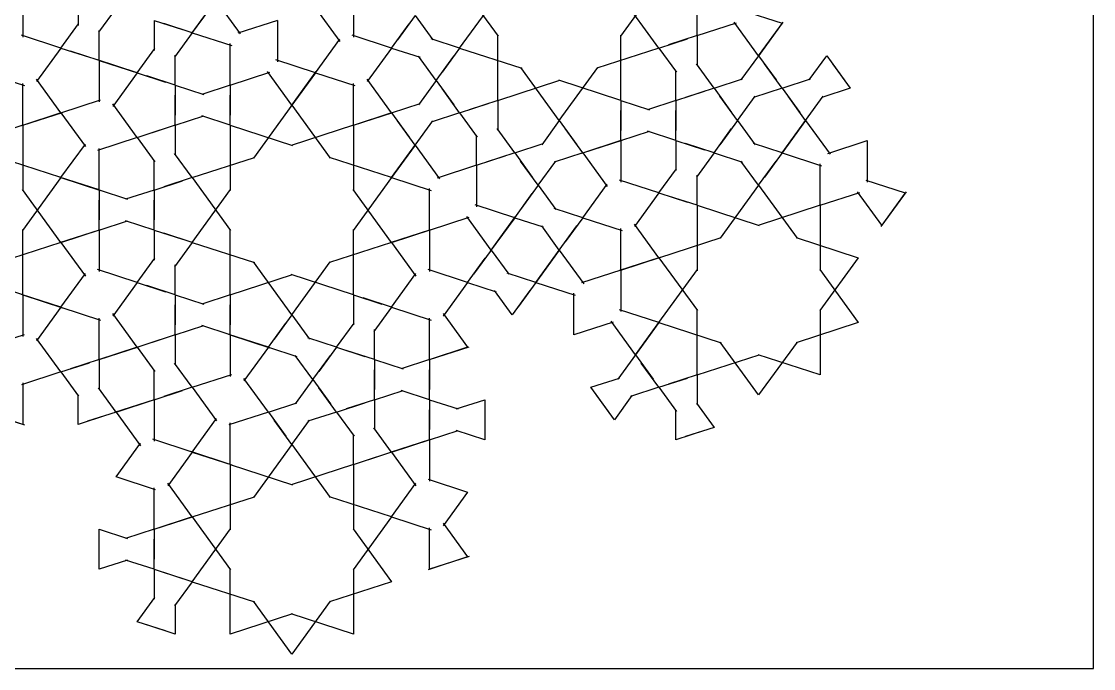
# Model space of a CAD drawing. Header units: millimetres. Extents: x -355 to 355, y -355 to 355.
# Drawn here: x -38.6 to 355, y -355 to -117.5 of the extents above; entities that cross this region are included whole.
import ezdxf

# ---------------------------------------------------------------- set-up
doc = ezdxf.new("R2010")
doc.units = ezdxf.units.MM
doc.layers.add('canvas_boundary', color=7, linetype='Continuous', true_color=0x505050)
doc.layers.add('strapwork', color=7, linetype='Continuous', true_color=0xff0000)

msp = doc.modelspace()

# ---------------------------------------------------------------- linework, layer by layer
at = {"layer": 'canvas_boundary'}
msp.add_lwpolyline([(-355, -355), (355, -355), (355, 355), (-355, 355)], close=True, dxfattribs=at)
at = {"layer": 'strapwork', "true_color": 0xff0000}
for points in [[(122.26, -103.53), (136.37, -122.94)], [(195.44, -103.53), (181.33, -122.94)], [(-38.06, -108.07), (-38.06, -123.32)], [(-17.84, -108.07), (-17.84, -119.07)], [(32.72, -109.8), (23.76, -122.14)], [(24.09, -121.69), (33.05, -109.35)], [(32.72, -109.8), (41.69, -122.14)], [(83.29, -108.07), (83.29, -123.32)], [(122.26, -127.3), (136.37, -107.89)], [(195.44, -127.3), (181.33, -107.89)], [(209.42, -122.76), (209.42, -107.51)], [(-3.86, -112.61), (-10.33, -121.51)], [(69.31, -112.61), (78.28, -124.94)], [(226.16, -113.51), (240.67, -118.22), (231.7, -130.56)], [(10.11, -117.15), (10.11, -128.15)], [(10.11, -117.15), (20.57, -120.55)], [(55.34, -117.15), (40.83, -121.86)], [(55.34, -117.15), (55.34, -132.4)], [(105.9, -115.41), (99.44, -124.31)], [(105.9, -115.41), (112.37, -124.31)], [(209.42, -122.76), (223.92, -118.05)], [(232.03, -130.11), (223.06, -117.77)], [(232.03, -130.11), (240.99, -117.77)], [(-24.09, -127.3), (-17.62, -118.4)], [(-10.11, -131.84), (-10.11, -120.84)], [(24.09, -121.69), (13.63, -118.29)], [(24.09, -121.69), (17.62, -130.59)], [(24.09, -121.69), (38.59, -126.4)], [(97.26, -127.3), (103.73, -118.4)], [(-24.09, -127.3), (-38.59, -122.59)], [(38.06, -140.92), (38.06, -125.67)], [(69.31, -136.38), (78.28, -124.05)], [(97.26, -127.3), (82.76, -122.59)], [(122.26, -127.3), (111.8, -123.9)], [(136.24, -146.54), (136.24, -122.54)], [(181.46, -146.54), (181.46, -122.54)], [(195.44, -127.3), (205.9, -123.9)], [(209.42, -122.76), (198.95, -126.16)], [(209.42, -122.76), (209.42, -133.76)], [(-24.09, -127.3), (-33.05, -139.64)], [(-24.09, -127.3), (-13.63, -130.7)], [(-10.11, -131.84), (-20.58, -128.44)], [(3.86, -136.38), (10.33, -127.48)], [(97.26, -127.3), (88.3, -139.64)], [(97.26, -127.3), (107.73, -130.7)], [(122.26, -127.3), (115.8, -136.2)], [(122.26, -127.3), (145.09, -134.72)], [(195.44, -127.3), (172.61, -134.72)], [(195.44, -127.3), (201.91, -136.2)], [(3.86, -136.38), (-10.64, -131.67)], [(-10.11, -131.84), (-10.11, -147.09)], [(-10.11, -131.84), (4.39, -136.55)], [(17.84, -140.92), (17.84, -129.92)], [(69.31, -136.38), (54.81, -131.67)], [(113.63, -139.19), (107.16, -130.29)], [(113.63, -139.19), (120.09, -130.29)], [(215.67, -142), (209.2, -133.1)], [(232.03, -130.11), (225.56, -139.01)], [(232.03, -130.11), (238.49, -139.01)], [(240.67, -142), (234.2, -133.1)], [(250.56, -139.01), (257.03, -130.11), (263.49, -139.01)], [(259.2, -133.1), (265.67, -142), (255.2, -145.4)], [(-52.04, -136.38), (-37.54, -141.09)], [(3.86, -136.38), (-5.1, -148.72)], [(3.86, -136.38), (14.32, -139.78)], [(17.84, -140.92), (7.38, -137.52)], [(38.06, -140.92), (52.57, -136.21)], [(60.68, -148.27), (51.71, -135.93)], [(69.31, -136.38), (60.35, -148.72)], [(60.68, -148.27), (69.64, -135.93)], [(69.31, -136.38), (83.82, -141.1)], [(158.85, -153.89), (144.75, -134.47)], [(158.85, -153.89), (172.96, -134.47)], [(201.69, -146.54), (201.69, -135.54)], [(-38.06, -155.62), (-38.06, -140.37)], [(-24.09, -151.08), (-33.05, -138.74)], [(17.84, -140.92), (17.84, -151.92)], [(17.84, -140.92), (28.3, -144.32)], [(38.06, -140.92), (27.6, -144.32)], [(38.06, -140.92), (38.06, -151.92)], [(83.29, -155.62), (83.29, -140.37)], [(97.26, -151.08), (88.3, -138.74)], [(113.63, -139.19), (107.16, -148.09)], [(113.63, -139.19), (120.09, -148.09)], [(136.24, -146.54), (159.06, -139.12)], [(181.46, -146.54), (158.64, -139.12)], [(215.67, -142), (226.13, -138.6)], [(240.67, -142), (251.13, -138.6)], [(17.84, -155.62), (17.84, -144.62)], [(38.06, -155.62), (38.06, -144.62)], [(122.26, -151.08), (115.8, -142.18)], [(201.69, -146.54), (212.15, -143.14)], [(215.67, -142), (205.2, -145.4)], [(215.67, -142), (222.13, -150.9)], [(224.3, -153.89), (217.84, -144.99)], [(224.3, -153.89), (230.77, -144.99)], [(240.67, -142), (230.2, -145.4)], [(240.67, -142), (247.13, -150.9)], [(249.3, -153.89), (242.84, -144.99)], [(249.3, -153.89), (255.77, -144.99)], [(-24.09, -151.08), (-9.59, -146.36)], [(3.86, -160.16), (-5.1, -147.82)], [(60.68, -148.27), (46.57, -167.69)], [(60.68, -148.27), (74.78, -167.69)], [(97.26, -151.08), (107.73, -147.68)], [(122.26, -151.08), (132.73, -147.68)], [(136.24, -146.54), (125.78, -149.94)], [(136.24, -146.54), (136.24, -157.54)], [(181.46, -146.54), (181.46, -157.54)], [(181.46, -146.54), (191.93, -149.94)], [(201.69, -146.54), (191.23, -149.94)], [(201.69, -146.54), (201.69, -157.54)], [(-24.09, -151.08), (-38.59, -155.79)], [(-38.06, -155.62), (-23.56, -150.91)], [(-24.09, -151.08), (-15.13, -163.41)], [(17.84, -155.62), (28.3, -152.22)], [(38.06, -155.62), (27.6, -152.22)], [(97.26, -151.08), (82.76, -155.79)], [(83.29, -155.62), (97.79, -150.91)], [(97.26, -151.08), (103.73, -159.98)], [(122.26, -151.08), (111.8, -154.48)], [(122.26, -151.08), (128.73, -159.98)], [(181.46, -161.23), (181.46, -150.23)], [(201.69, -161.23), (201.69, -150.23)], [(240.67, -165.77), (249.63, -153.44)], [(-38.06, -155.62), (-60.89, -163.03)], [(-38.06, -155.62), (-38.06, -179.62)], [(3.86, -160.16), (14.32, -156.76)], [(17.84, -155.62), (7.38, -159.02)], [(17.84, -155.62), (17.84, -166.62)], [(38.06, -155.62), (38.06, -179.62)], [(38.06, -155.62), (60.89, -163.03)], [(83.29, -155.62), (60.46, -163.04)], [(83.29, -155.62), (83.29, -179.62)], [(105.9, -162.97), (99.44, -154.07)], [(105.9, -162.97), (112.37, -154.07)], [(142.49, -165.77), (136.02, -156.87)], [(158.85, -153.89), (152.39, -162.78)], [(158.85, -153.89), (165.32, -162.78)], [(167.49, -165.77), (161.02, -156.87)], [(215.67, -165.77), (222.13, -156.87)], [(224.3, -153.89), (217.84, -162.78)], [(224.3, -153.89), (230.77, -162.78)], [(249.3, -153.89), (240.34, -166.22)], [(249.3, -153.89), (258.27, -166.22)], [(3.86, -160.16), (-10.64, -164.87)], [(3.86, -160.16), (10.33, -169.06)], [(128.51, -170.31), (128.51, -159.31)], [(181.46, -161.23), (166.96, -165.94)], [(167.49, -165.77), (181.99, -161.06)], [(181.46, -161.23), (191.93, -157.83)], [(181.46, -161.23), (181.46, -176.48)], [(201.69, -161.23), (191.23, -157.83)], [(201.69, -161.23), (201.69, -172.23)], [(201.69, -161.23), (212.15, -164.63)], [(257.41, -165.94), (271.92, -161.23), (271.92, -176.48)], [(-24.09, -174.85), (-15.13, -162.52)], [(-10.11, -179.39), (-10.11, -164.14)], [(105.9, -162.97), (96.94, -175.3)], [(97.26, -174.85), (106.23, -162.52)], [(105.9, -162.97), (114.86, -175.3)], [(142.49, -165.77), (152.95, -162.37)], [(215.67, -165.77), (205.2, -162.37)], [(240.67, -165.77), (230.2, -162.37)], [(-24.09, -174.85), (-46.91, -167.44)], [(10.11, -179.4), (10.11, -168.4)], [(24.09, -174.85), (17.62, -165.96)], [(24.09, -174.85), (46.91, -167.44)], [(97.26, -174.85), (74.44, -167.44)], [(128.51, -170.31), (138.98, -166.91)], [(142.49, -165.77), (132.03, -169.17)], [(142.49, -165.77), (148.95, -174.67)], [(151.13, -177.66), (144.66, -168.76)], [(151.13, -177.66), (157.59, -168.76)], [(167.49, -165.77), (157.03, -169.17)], [(167.49, -165.77), (176.45, -178.11)], [(215.67, -165.77), (209.2, -174.67)], [(215.67, -165.77), (226.13, -169.17)], [(232.03, -177.66), (225.56, -168.76)], [(232.03, -177.66), (238.49, -168.76)], [(240.67, -165.77), (234.2, -174.67)], [(240.67, -165.77), (255.17, -170.49)], [(128.51, -170.31), (114.01, -175.03)], [(128.51, -170.31), (128.51, -185.56)], [(195.44, -180.47), (201.91, -171.57)], [(254.64, -185.01), (254.64, -169.76)], [(-24.09, -174.85), (-38.2, -194.27)], [(-10.11, -179.39), (-24.62, -174.68)], [(-24.09, -174.85), (-9.59, -179.57)], [(10.11, -179.4), (20.57, -176)], [(24.09, -174.85), (13.63, -178.25)], [(24.09, -174.85), (38.19, -194.27)], [(97.26, -174.85), (83.16, -194.27)], [(97.26, -174.85), (111.77, -179.57)], [(195.44, -180.47), (180.94, -175.76)], [(209.42, -185.01), (209.42, -174.01)], [(271.39, -175.76), (285.89, -180.47), (276.93, -192.81)], [(-24.09, -198.63), (-38.2, -179.21)], [(-10.11, -179.39), (-10.11, -190.39)], [(-10.11, -179.39), (0.35, -182.79)], [(10.11, -179.4), (-0.35, -182.79)], [(10.11, -179.4), (10.11, -190.4)], [(24.09, -198.63), (38.19, -179.21)], [(97.26, -198.63), (83.16, -179.21)], [(111.24, -194.09), (111.24, -178.84)], [(142.49, -189.55), (148.95, -180.65)], [(151.13, -177.66), (144.66, -186.56)], [(151.13, -177.66), (157.59, -186.56)], [(167.49, -189.55), (176.45, -177.21)], [(195.44, -180.47), (186.48, -192.81)], [(195.44, -180.47), (205.9, -183.87)], [(232.03, -177.66), (217.92, -197.08)], [(232.03, -177.66), (246.14, -197.08)], [(254.64, -185.01), (269.14, -180.3)], [(286.22, -180.02), (277.25, -192.36), (268.29, -180.02)], [(-10.11, -194.09), (-10.11, -183.09)], [(10.11, -194.09), (10.11, -183.09)], [(142.49, -189.55), (127.99, -184.84)], [(209.42, -185.01), (198.95, -181.61)], [(167.49, -189.55), (157.03, -186.15)], [(209.42, -185.01), (209.42, -209.01)], [(209.42, -185.01), (232.24, -192.43)], [(254.64, -185.01), (231.82, -192.43)], [(254.64, -185.01), (254.64, -209.01)], [(-10.11, -194.09), (0.35, -190.69)], [(10.11, -194.09), (-0.35, -190.69)], [(111.24, -194.09), (125.74, -189.38)], [(133.85, -201.44), (124.89, -189.1)], [(142.49, -189.55), (133.53, -201.89)], [(133.85, -201.44), (142.82, -189.1)], [(142.49, -189.55), (152.95, -192.95)], [(158.85, -201.44), (152.39, -192.54)], [(158.85, -201.44), (165.32, -192.54)], [(167.49, -189.55), (161.02, -198.45)], [(167.49, -189.55), (181.99, -194.26)], [(195.44, -204.24), (186.48, -191.91)], [(-38.06, -217.87), (-38.06, -193.87)], [(-10.11, -194.09), (-24.62, -198.8)], [(-24.09, -198.63), (-9.59, -193.92)], [(-10.11, -194.09), (-10.11, -209.34)], [(10.11, -194.09), (10.11, -205.09)], [(10.11, -194.09), (20.57, -197.49)], [(24.09, -198.63), (13.63, -195.23)], [(38.06, -217.87), (38.06, -193.87)], [(83.29, -217.87), (83.29, -193.87)], [(111.24, -194.09), (96.74, -198.8)], [(97.26, -198.63), (111.77, -193.92)], [(111.24, -194.09), (111.24, -209.34)], [(181.46, -208.79), (181.46, -193.54)], [(-24.09, -198.63), (-46.91, -206.05)], [(-24.09, -198.63), (-15.13, -210.97)], [(24.09, -198.63), (17.62, -207.53)], [(24.09, -198.63), (46.91, -206.05)], [(97.26, -198.63), (74.44, -206.05)], [(97.26, -198.63), (106.23, -210.97)], [(195.44, -204.24), (218.27, -196.83)], [(245.79, -196.83), (268.62, -204.24), (254.51, -223.66)], [(3.86, -213.32), (10.33, -204.43)], [(125.21, -213.33), (131.68, -204.43)], [(133.85, -201.44), (127.39, -210.34)], [(133.85, -201.44), (140.32, -210.34)], [(158.85, -201.44), (149.89, -213.77)], [(150.21, -213.33), (159.18, -200.99)], [(158.85, -201.44), (167.82, -213.78)], [(195.44, -204.24), (180.94, -208.96)], [(181.46, -208.79), (195.97, -204.07)], [(195.44, -204.24), (209.55, -223.66)], [(3.86, -213.32), (-10.64, -208.61)], [(17.84, -217.87), (17.84, -206.87)], [(60.68, -225.21), (46.57, -205.8)], [(60.68, -225.21), (74.78, -205.8)], [(195.44, -228.02), (209.55, -208.6)], [(254.51, -208.6), (268.62, -228.02), (245.79, -235.44)], [(-38.06, -217.87), (-60.89, -210.45)], [(-24.09, -222.41), (-15.13, -210.07)], [(38.06, -217.87), (60.89, -210.45)], [(83.29, -217.87), (60.46, -210.45)], [(97.26, -222.41), (106.23, -210.07)], [(125.21, -213.33), (110.71, -208.61)], [(150.21, -213.33), (139.75, -209.93)], [(181.46, -208.79), (166.96, -213.5)], [(181.46, -208.79), (181.46, -224.04)], [(3.86, -213.32), (-5.1, -225.66)], [(3.86, -213.32), (14.32, -216.72)], [(17.84, -217.87), (7.38, -214.47)], [(125.21, -213.33), (116.25, -225.66)], [(125.21, -213.33), (135.68, -216.72)], [(148.04, -216.31), (141.58, -225.21), (135.11, -216.31)], [(150.21, -213.33), (143.75, -222.22)], [(150.21, -213.33), (164.72, -218.04)], [(-24.09, -222.41), (-38.59, -217.69)], [(-38.06, -217.87), (-38.06, -233.12)], [(-38.06, -217.87), (-23.56, -222.58)], [(17.84, -217.87), (17.84, -228.87)], [(17.84, -217.87), (28.3, -221.27)], [(38.06, -217.87), (27.6, -221.27)], [(38.06, -217.87), (38.06, -228.87)], [(83.29, -217.87), (83.29, -228.87)], [(83.29, -217.87), (93.75, -221.27)], [(97.26, -222.41), (86.8, -219.01)], [(178.69, -227.85), (164.19, -232.56), (164.19, -217.31)], [(-24.09, -222.41), (-33.05, -234.74)], [(-24.09, -222.41), (-9.59, -227.12)], [(17.84, -232.56), (17.84, -221.56)], [(38.06, -232.56), (38.06, -221.56)], [(97.26, -222.41), (90.8, -231.31)], [(97.26, -222.41), (111.77, -227.12)], [(195.44, -228.02), (180.94, -223.31)], [(209.42, -247.26), (209.42, -223.26)], [(254.64, -223.26), (254.64, -247.26), (231.82, -239.84)], [(-10.11, -241.64), (-10.11, -226.39)], [(3.86, -237.1), (-5.1, -224.76)], [(52.04, -237.1), (58.5, -228.2)], [(60.68, -225.21), (54.21, -234.11)], [(60.68, -225.21), (67.14, -234.11)], [(77.04, -237.1), (83.5, -228.2)], [(116.25, -224.76), (125.21, -237.1), (110.71, -241.81)], [(111.24, -241.64), (111.24, -226.39)], [(186.8, -239.91), (177.84, -227.57)], [(195.44, -228.02), (186.48, -240.36)], [(186.8, -239.91), (195.77, -227.57)], [(195.44, -228.02), (218.27, -235.44)], [(17.84, -232.56), (28.3, -229.16)], [(38.06, -232.56), (27.6, -229.16)], [(91.01, -241.64), (91.01, -230.64)], [(-52.04, -237.1), (-37.54, -232.39)], [(-24.09, -246.18), (-33.05, -233.85)], [(3.86, -237.1), (14.32, -233.7)], [(17.84, -232.56), (7.38, -235.96)], [(17.84, -232.56), (17.84, -243.56)], [(52.04, -237.1), (37.53, -232.39)], [(38.06, -232.56), (38.06, -247.81)], [(38.06, -232.56), (52.57, -237.27)], [(77.04, -237.1), (66.58, -233.7)], [(246.14, -235.19), (232.03, -254.6), (217.92, -235.19)], [(3.86, -237.1), (-10.64, -241.81)], [(-10.11, -241.64), (4.39, -236.93)], [(3.86, -237.1), (10.33, -246)], [(52.04, -237.1), (43.07, -249.44)], [(52.04, -237.1), (62.5, -240.5)], [(68.4, -248.99), (61.94, -240.09)], [(68.4, -248.99), (74.87, -240.09)], [(77.04, -237.1), (70.57, -246)], [(77.04, -237.1), (87.5, -240.5)], [(91.01, -241.64), (80.55, -238.24)], [(111.24, -241.64), (125.74, -236.93)], [(186.8, -239.91), (180.34, -248.81)], [(186.8, -239.91), (193.27, -248.81)], [(209.42, -247.26), (232.24, -239.84)], [(-24.09, -246.18), (-13.63, -242.78)], [(-10.11, -241.64), (-20.58, -245.04)], [(-10.11, -241.64), (-10.11, -252.64)], [(24.09, -251.8), (17.62, -242.9)], [(91.01, -241.64), (91.01, -252.64)], [(91.01, -241.64), (101.48, -245.04)], [(111.24, -241.64), (100.78, -245.04)], [(111.24, -241.64), (111.24, -252.64)], [(195.44, -251.8), (188.97, -242.9)], [(-24.09, -246.18), (-38.59, -250.9)], [(-24.09, -246.18), (-17.62, -255.08)], [(10.11, -256.34), (10.11, -245.34)], [(24.09, -251.8), (38.59, -247.08)], [(91.01, -256.34), (91.01, -245.34)], [(111.24, -256.34), (111.24, -245.34)], [(209.42, -247.26), (198.95, -250.66)], [(209.42, -247.26), (209.42, -258.26)], [(-38.06, -250.17), (-38.06, -265.42), (-52.57, -260.71)], [(24.09, -251.8), (13.63, -255.2)], [(24.09, -251.8), (33.05, -264.13)], [(52.04, -260.88), (43.07, -248.54)], [(68.4, -248.99), (61.94, -257.89)], [(68.4, -248.99), (74.87, -257.89)], [(176.91, -260.7), (170.44, -251.8), (180.9, -248.4)], [(195.44, -251.8), (184.98, -255.2)], [(195.44, -251.8), (205.9, -248.4)], [(195.44, -251.8), (201.91, -260.7)], [(-7.38, -262.02), (-17.84, -265.42), (-17.84, -254.42)], [(-3.86, -260.88), (-10.33, -251.98)], [(10.11, -256.34), (20.57, -252.94)], [(77.04, -260.88), (70.57, -251.98)], [(91.01, -256.34), (101.48, -252.94)], [(111.24, -256.34), (100.78, -252.94)], [(185.54, -254.79), (179.08, -263.68), (172.61, -254.79)], [(10.11, -256.34), (-4.39, -261.05)], [(-3.86, -260.88), (10.64, -256.17)], [(10.11, -256.34), (10.11, -271.59)], [(52.04, -260.88), (62.5, -257.48)], [(77.04, -260.88), (87.5, -257.48)], [(91.01, -256.34), (80.55, -259.74)], [(91.01, -256.34), (91.01, -267.34)], [(111.24, -256.34), (111.24, -267.34)], [(111.24, -256.34), (121.7, -259.74)], [(121, -259.74), (131.46, -256.34), (131.46, -267.34)], [(209.2, -257.59), (215.67, -266.49), (205.2, -269.89)], [(-52.04, -260.88), (-37.54, -265.59)], [(-3.86, -260.88), (-14.33, -264.28)], [(-3.86, -260.88), (5.1, -273.22)], [(24.09, -275.57), (33.05, -263.24)], [(52.04, -260.88), (37.53, -265.59)], [(52.04, -260.88), (58.5, -269.78)], [(77.04, -260.88), (66.58, -264.28)], [(77.04, -260.88), (83.5, -269.78)], [(111.24, -271.03), (111.24, -260.03)], [(131.46, -260.03), (131.46, -271.03), (121, -267.63)], [(212.15, -267.63), (201.69, -271.03), (201.69, -260.03)], [(38.06, -280.11), (38.06, -264.86)], [(60.68, -272.77), (54.21, -263.87)], [(60.68, -272.77), (67.14, -263.87)], [(97.26, -275.57), (90.8, -266.67)], [(111.24, -271.03), (121.7, -267.63)], [(24.09, -275.57), (9.58, -270.86)], [(83.29, -280.11), (83.29, -269.11)], [(111.24, -271.03), (96.74, -275.74)], [(97.26, -275.57), (111.77, -270.86)], [(111.24, -271.03), (111.24, -286.28)], [(10.64, -289.37), (-3.86, -284.65), (5.1, -272.32)], [(38.06, -280.11), (23.56, -275.4)], [(60.68, -272.77), (46.57, -292.18)], [(60.68, -272.77), (74.78, -292.18)], [(24.09, -275.57), (15.12, -287.91)], [(24.09, -275.57), (38.59, -280.29)], [(83.29, -280.11), (93.75, -276.71)], [(97.26, -275.57), (86.8, -278.97)], [(97.26, -275.57), (106.23, -287.91)], [(38.06, -280.11), (38.06, -304.11)], [(38.06, -280.11), (60.89, -287.53)], [(83.29, -280.11), (60.46, -287.53)], [(83.29, -280.11), (83.29, -304.11)], [(24.09, -299.35), (15.12, -287.01)], [(97.26, -299.35), (106.23, -287.01)], [(110.71, -285.56), (125.21, -290.27), (116.25, -302.61)], [(10.11, -303.89), (10.11, -288.64)], [(24.09, -299.35), (46.91, -291.93)], [(97.26, -299.35), (74.44, -291.93)], [(24.09, -299.35), (9.58, -304.06)], [(10.11, -303.89), (24.62, -299.18)], [(24.09, -299.35), (38.19, -318.77)], [(97.26, -299.35), (83.16, -318.77)], [(97.26, -299.35), (111.77, -304.06)], [(116.25, -301.71), (125.21, -314.04), (110.71, -318.76)], [(-10.11, -314.89), (-10.11, -303.89), (0.35, -307.29)], [(10.11, -303.89), (-0.35, -307.29)], [(10.11, -303.89), (10.11, -314.89)], [(24.09, -323.13), (38.19, -303.71)], [(83.16, -303.71), (97.26, -323.13), (74.44, -330.54)], [(125.74, -313.87), (111.24, -318.58), (111.24, -303.33)], [(0.35, -315.19), (-10.11, -318.58), (-10.11, -307.58)], [(10.11, -318.58), (10.11, -307.58)], [(10.11, -318.58), (-0.35, -315.19)], [(10.11, -318.58), (10.11, -329.58)], [(10.11, -318.58), (20.57, -321.98)], [(60.89, -334.94), (38.06, -342.36), (38.06, -318.36)], [(83.29, -318.36), (83.29, -342.36), (60.46, -334.94)], [(24.09, -323.13), (13.63, -319.73)], [(24.09, -323.13), (17.62, -332.02)], [(24.09, -323.13), (46.91, -330.54)], [(14.32, -341.22), (3.86, -337.82), (10.33, -328.92)], [(74.78, -330.29), (60.68, -349.71), (46.57, -330.29)], [(17.84, -331.36), (17.84, -342.36), (7.38, -338.96)]]:
    msp.add_lwpolyline(points, dxfattribs=at)

doc.saveas('drawing.dxf')
